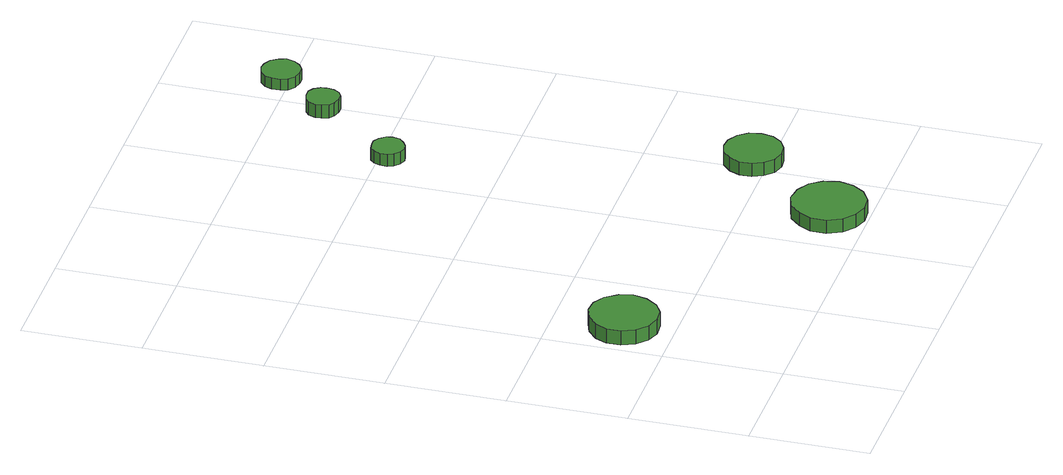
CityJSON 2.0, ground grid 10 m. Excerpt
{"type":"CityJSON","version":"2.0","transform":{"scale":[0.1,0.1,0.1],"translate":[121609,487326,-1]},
"CityObjects":{
"tree1":{"type":"SolitaryVegetationObject","attributes":{"function":"something"},"geometry":[{"type":"MultiSurface","lod":"1","boundaries":[[[0,1,2,3,4,5,6,7,8,9,10,11,12,13,14]],[[15,16,17,18,19,20,21,22,23,24,25,26,27,28,29]],[[0,29,28,1]],[[1,28,27,2]],[[2,27,26,3]],[[3,26,25,4]],[[4,25,24,5]],[[5,24,23,6]],[[6,23,22,7]],[[7,22,21,8]],[[8,21,20,9]],[[9,20,19,10]],[[10,19,18,11]],[[11,18,17,12]],[[12,17,16,13]],[[13,16,15,14]],[[14,15,29,0]]]}]},
"tree2":{"type":"SolitaryVegetationObject","attributes":{"function":"something"},"geometry":[{"type":"MultiSurface","lod":"1","boundaries":[[[30,31,32,33,34,35,36,37,38,39,40,41,42,43,44]],[[45,46,47,48,49,50,51,52,53,54,55,56,57,58,59]],[[30,59,58,31]],[[31,58,57,32]],[[32,57,56,33]],[[33,56,55,34]],[[34,55,54,35]],[[35,54,53,36]],[[36,53,52,37]],[[37,52,51,38]],[[38,51,50,39]],[[39,50,49,40]],[[40,49,48,41]],[[41,48,47,42]],[[42,47,46,43]],[[43,46,45,44]],[[44,45,59,30]]]}]},
"tree3":{"type":"SolitaryVegetationObject","attributes":{"function":"something"},"geometry":[{"type":"MultiSurface","lod":"1","boundaries":[[[60,61,62,63,64,65,66,67,68,69,70,71,72,73,74]],[[75,76,77,78,79,80,81,82,83,84,85,86,87,88,89]],[[60,89,88,61]],[[61,88,87,62]],[[62,87,86,63]],[[63,86,85,64]],[[64,85,84,65]],[[65,84,83,66]],[[66,83,82,67]],[[67,82,81,68]],[[68,81,80,69]],[[69,80,79,70]],[[70,79,78,71]],[[71,78,77,72]],[[72,77,76,73]],[[73,76,75,74]],[[74,75,89,60]]]}]},
"tree4":{"type":"SolitaryVegetationObject","attributes":{"function":"something"},"geometry":[{"type":"MultiSurface","lod":"1","boundaries":[[[90,91,92,93,94,95,96,97,98,99,100,101,102,103,104]],[[105,106,107,108,109,110,111,112,113,114,115,116,117,118,119]],[[90,119,118,91]],[[91,118,117,92]],[[92,117,116,93]],[[93,116,115,94]],[[94,115,114,95]],[[95,114,113,96]],[[96,113,112,97]],[[97,112,111,98]],[[98,111,110,99]],[[99,110,109,100]],[[100,109,108,101]],[[101,108,107,102]],[[102,107,106,103]],[[103,106,105,104]],[[104,105,119,90]]]}]},
"tree5":{"type":"SolitaryVegetationObject","attributes":{"function":"something"},"geometry":[{"type":"MultiSurface","lod":"1","boundaries":[[[120,121,122,123,124,125,126,127,128,129,130,131,132,133,134]],[[135,136,137,138,139,140,141,142,143,144,145,146,147,148,149]],[[120,149,148,121]],[[121,148,147,122]],[[122,147,146,123]],[[123,146,145,124]],[[124,145,144,125]],[[125,144,143,126]],[[126,143,142,127]],[[127,142,141,128]],[[128,141,140,129]],[[129,140,139,130]],[[130,139,138,131]],[[131,138,137,132]],[[132,137,136,133]],[[133,136,135,134]],[[134,135,149,120]]]}]},
"tree6":{"type":"SolitaryVegetationObject","attributes":{"function":"something"},"geometry":[{"type":"MultiSurface","lod":"1","boundaries":[[[150,151,152,153,154,155,156,157,158,159,160,161,162,163,164]],[[165,166,167,168,169,170,171,172,173,174,175,176,177,178,179]],[[150,179,178,151]],[[151,178,177,152]],[[152,177,176,153]],[[153,176,175,154]],[[154,175,174,155]],[[155,174,173,156]],[[156,173,172,157]],[[157,172,171,158]],[[158,171,170,159]],[[159,170,169,160]],[[160,169,168,161]],[[161,168,167,162]],[[162,167,166,163]],[[163,166,165,164]],[[164,165,179,150]]]}]}
},
"vertices":[
[64,142,20],[61,153,20],[54,163,20],[44,169,20],[32,170,20],[21,166,20],[12,158,20],[7,148,20],[7,136,20],[12,125,20],[21,117,20],[32,113,20],[44,114,20],[54,120,20],[61,130,20],[61,130,7],[54,120,7],[44,114,7],[32,113,7],[21,117,7],[12,125,7],[7,136,7],[7,148,7],[12,158,7],[21,166,7],[32,170,7],[44,169,7],[54,163,7],[61,153,7],[64,142,7],
[281,33,18],[278,46,18],[271,56,18],[260,62,18],[247,64,18],[235,60,18],[226,51,18],[220,40,18],[220,27,18],[226,15,18],[235,7,18],[247,3,18],[260,4,18],[271,11,18],[278,21,18],[278,21,6],[271,11,6],[260,4,6],[247,3,6],[235,7,6],[226,15,6],[220,27,6],[220,40,6],[226,51,6],[235,60,6],[247,64,6],[260,62,6],[271,56,6],[278,46,6],[281,33,6],
[336,113,18],[334,123,18],[328,131,18],[319,136,18],[310,137,18],[300,134,18],[293,127,18],[289,118,18],[289,108,18],[293,99,18],[300,92,18],[310,89,18],[319,90,18],[328,95,18],[334,103,18],[334,103,6],[328,95,6],[319,90,6],[310,89,6],[300,92,6],[293,99,6],[289,108,6],[289,118,6],[293,127,6],[300,134,6],[310,137,6],[319,136,6],[328,131,6],[334,123,6],[336,113,6],
[251,393,18],[250,398,18],[246,403,18],[241,406,18],[236,406,18],[230,405,18],[226,401,18],[224,396,18],[224,390,18],[226,385,18],[230,381,18],[236,379,18],[241,380,18],[246,383,18],[250,387,18],[250,387,7],[246,383,7],[241,380,7],[236,379,7],[230,381,7],[226,385,7],[224,390,7],[224,396,7],[226,401,7],[230,405,7],[236,406,7],[241,406,7],[246,403,7],[250,398,7],[251,393,7],
[307,463,20],[306,468,20],[303,473,20],[298,476,20],[292,476,20],[286,474,20],[282,471,20],[280,465,20],[280,460,20],[282,454,20],[286,451,20],[292,449,20],[298,449,20],[303,452,20],[306,457,20],[306,457,8],[303,452,8],[298,449,8],[292,449,8],[286,451,8],[282,454,8],[280,460,8],[280,465,8],[282,471,8],[286,474,8],[292,476,8],[298,476,8],[303,473,8],[306,468,8],[307,463,8],
[345,507,18],[343,513,18],[339,519,18],[333,522,18],[327,523,18],[320,521,18],[315,516,18],[313,510,18],[313,503,18],[315,497,18],[320,493,18],[327,491,18],[333,491,18],[339,495,18],[343,500,18],[343,500,8],[339,495,8],[333,491,8],[327,491,8],[320,493,8],[315,497,8],[313,503,8],[313,510,8],[315,516,8],[320,521,8],[327,523,8],[333,522,8],[339,519,8],[343,513,8],[345,507,8]
]}
